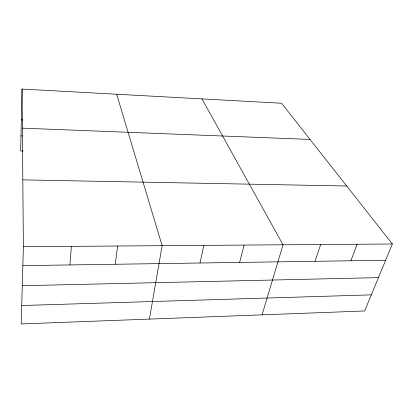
<?xml version="1.0" encoding="UTF-8"?>
<svg xmlns="http://www.w3.org/2000/svg" width="413" height="413" viewBox="0 0 413 413"><rect width="100%" height="100%" fill="white"/><g stroke="black" fill="none" stroke-linecap="round" stroke-linejoin="round"><path stroke-width="0.62" d="M22.049 89.063L23.376 246.7L21.233 323.937L364.658 310.979L392.35 243.985L281.563 103.25L22.049 89.063L20.65 150.946L23.2 151.024M69.926 264.934L71.377 246.349M115.284 264.263L117.591 246.009M149.423 319.099L162.128 245.678L116.662 94.236M200.011 263.009L203.831 245.374M239.623 262.42L244.109 245.074M262.064 314.845L283.034 244.79L201.988 98.898M314.99 261.305L320.674 244.511M350.869 260.773L357.095 244.243M21.744 305.517L371.323 294.856M22.292 285.713L378.447 277.624M22.849 265.631L385.623 260.257M23.376 246.7L392.35 243.985M22.813 179.867L346.708 186.005M20.991 135.882L22.256 135.929M22.379 128.144L310.055 139.444M21.352 119.899L22.638 119.956"/></g></svg>
